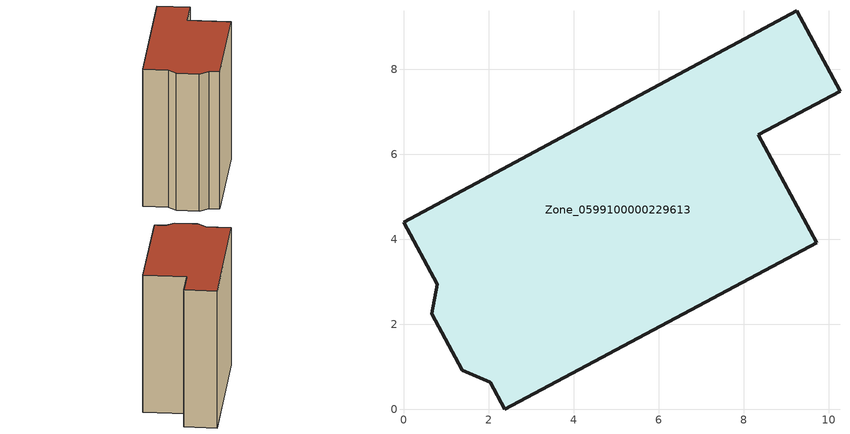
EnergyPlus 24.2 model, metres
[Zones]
Zone_0599100000229613
 floor ground (C_G): 8.35,6.45 9.72,3.91 2.38,0 2.04,0.63 1.38,0.91 0.67,2.24 0.79,2.94 0,4.4 9.25,9.37 10.27,7.48 z0
 wall outside (C_F): 0.67,2.24 1.38,0.91 2.04,0.63 2.38,0 9.72,3.91 8.35,6.45 10.27,7.48 9.25,9.37 0,4.4 0.79,2.94 0.67,2.24 z0:9.64
 roof outside (C_R): 9.25,9.37 0,4.4 0.79,2.94 0.67,2.24 1.38,0.91 2.04,0.63 2.38,0 9.72,3.91 8.35,6.45 10.27,7.48 z9.64
[BUILDING]
Pand.0599100000229613: North Axis=0; Terrain=City; Loads Convergence Tolerance Value=0.04; Temperature Convergence Tolerance Value=0.4; Solar Distribution=FullExterior; Maximum Number of Warmup Days=25; Minimum Number of Warmup Days=1
[Site:Location]
Rotterdam.The.Hague.AP_ZH_NLD Design_Conditions: Latitude=51.96; Longitude=4.45; Time Zone=1; Elevation=-4.5
[SITE:GROUNDTEMPERATURE:BUILDINGSURFACE]
18, 18, 18, 18, 18, 18, 18, 18, 18, 18, 18, 18
[MATERIAL] Thermal Absorptance=0.9; Solar Absorptance=0.7; Visible Absorptance=0.7
Name | Roughness | Thickness | Conductivity | Density | Specific Heat
G.TI.1946 | MediumSmooth | 0.15 | 1 | 540 | 1210
F.TI.1946 | Rough | 0.3 | 0.857143 | 1920 | 840
R.TI.1946 | MediumRough | 0.2 | 0.1 | 1500 | 1000
[CONSTRUCTION]
C_G: G.TI.1946
C_F: F.TI.1946
C_R: R.TI.1946
[ZONE]
Zone_0599100000229613: Type=1; Multiplier=1; Ceiling Height=Autocalculate; Volume=Autocalculate; Floor Area=autocalculate; Part of Total Floor Area=Yes
[ZONEINFILTRATION:DESIGNFLOWRATE]
Infil_Zone_0599100000229613: Zone or ZoneList or Space or SpaceList=Zone_0599100000229613; Schedule=AlwaysOn; Design Flow Rate Calculation Method=Flow/Area; Flow Rate per Floor Area=0.003; Constant Term Coefficient=1; Temperature Term Coefficient=0; Velocity Term Coefficient=0; Velocity Squared Term Coefficient=0
[HVACTEMPLATE:ZONE:IDEALLOADSAIRSYSTEM]
Zone_0599100000229613: Maximum Heating Supply Air Temperature=50; Minimum Cooling Supply Air Temperature=13; Maximum Heating Supply Air Humidity Ratio=0.0156; Minimum Cooling Supply Air Humidity Ratio=0.0077; Heating Limit=NoLimit; Cooling Limit=NoLimit; Dehumidification Control Type=ConstantSensibleHeatRatio; Cooling Sensible Heat Ratio=0.7; Dehumidification Setpoint=60; Humidification Control Type=None; Humidification Setpoint=30; Outdoor Air Method=None; Outdoor Air Flow Rate per Person=0.00944; Outdoor Air Flow Rate per Zone Floor Area=0; Outdoor Air Flow Rate per Zone=0; Demand Controlled Ventilation Type=None; Outdoor Air Economizer Type=NoEconomizer; Heat Recovery Type=None; Sensible Heat Recovery Effectiveness=0.7; Latent Heat Recovery Effectiveness=0.65
[ZONECONTROL:THERMOSTAT]
ThermostatControl_Zone_0599100000229613: Zone or ZoneList=Zone_0599100000229613; Control Type Schedule=DualSetpointControlType; Control 1=Thermostat_Zone_0599100000229613; Temperature Difference Between Cutout And Setpoint=0
[THERMOSTATSETPOINT:DUALSETPOINT]
Thermostat_Zone_0599100000229613: Heating Setpoint Temperature Schedule=HeatingSetpoint_Zone_0599100000229613; Cooling Setpoint Temperature Schedule=CoolingSetpoint_Zone_0599100000229613
[SCHEDULE:COMPACT]
HeatingSetpoint_Zone_0599100000229613: Through: 12/31, For: AllDays, Until: 24:00, 21
CoolingSetpoint_Zone_0599100000229613: Through: 12/31, For: AllDays, Until: 24:00, 24
DualSetpointControlType: Through: 12/31, For: AllDays, Until: 24:00, 4
AlwaysOn: Through: 12/31, For: AllDays, Until: 24:00, 1
